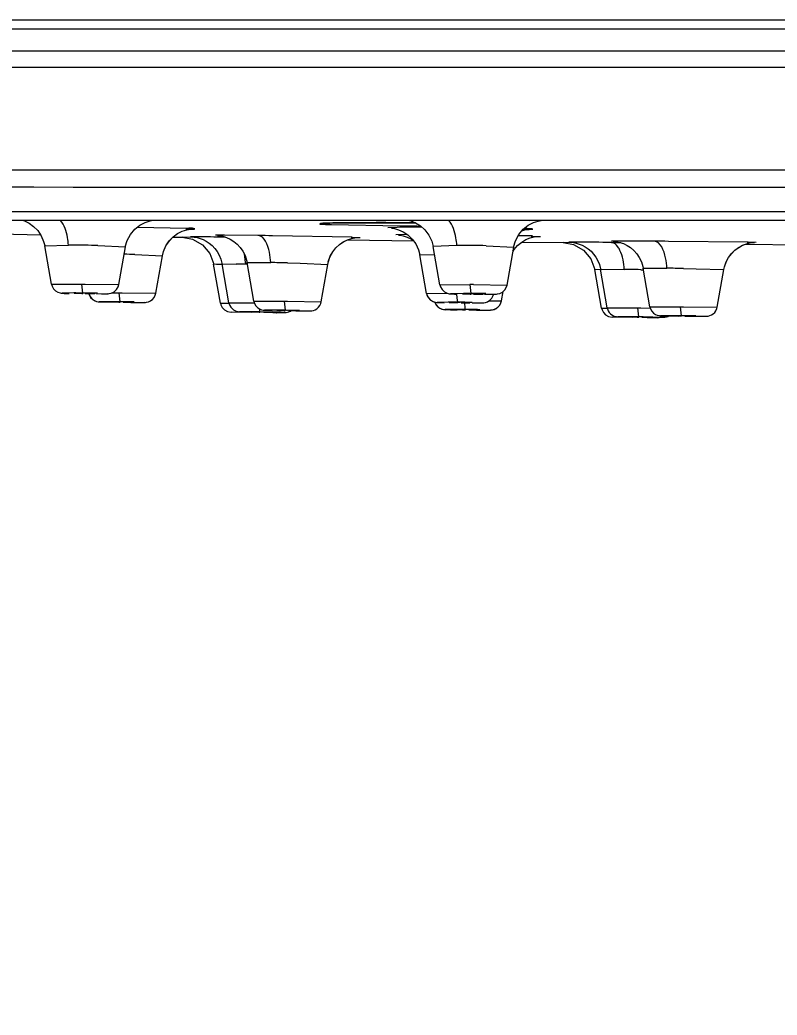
# Model space of a CAD drawing. Header units: millimetres. Extents: x 5438 to 6032, y -2661 to -1821.
# Drawn here: x 5808.23 to 5816.93, y -2102.18 to -2090.76 of the extents above; entities that cross this region are included whole.
import ezdxf

# ---------------------------------------------------------------- set-up
doc = ezdxf.new("R2010")
doc.units = ezdxf.units.MM
doc.header["$LTSCALE"] = 0.1
doc.layers.get('0').update_dxf_attribs({"lineweight": 15})
doc.layers.add('DIM', color=3, linetype='Continuous', lineweight=9)
doc.styles.get("Standard").update_dxf_attribs({"font": 'arial.ttf'})
doc.dimstyles.new('ISO-25', dxfattribs={"dimtxt": 2.5, "dimasz": 2.5, "dimexe": 1.25, "dimexo": 0.625, "dimtad": 1, "dimlfac": 5, "dimtxsty": 'Standard', "dimcen": 2.5, "dimadec": 0, "dimazin": 0, "dimtfac": 1, "dimtmove": 0, "dimatfit": 3, "dimfxl": 0, "dimarcsym": 0})

# ---------------------------------------------------------------- blocks, each defined once
blk = doc.blocks.new('*D114')
at = {"layer": 'Defpoints', "color": 0}
for p in [(5798.25, -2092.49), (5847.597, -2092.49), (5847.597, -2112.348)]:
    blk.add_point(p, dxfattribs=at)
at = {"layer": 'DIM', "color": 0, "lineweight": -2}
for p, q in [((5798.25, -2093.115), (5798.25, -2113.598)), ((5847.597, -2093.115), (5847.597, -2113.598)), ((5802.25, -2112.348), (5843.597, -2112.348))]:
    blk.add_line(p, q, dxfattribs=at)
at = {"layer": 'DIM', "color": 0}
for points in [[(5802.25, -2111.681), (5802.25, -2113.015), (5798.25, -2112.348)], [(5843.597, -2111.681), (5843.597, -2113.015), (5847.597, -2112.348)]]:
    blk.add_solid(points, dxfattribs=at)
at = {"layer": 'DIM', "color": 0, "insert": (5822.923, -2109.681), "char_height": 4, "attachment_point": 5}
blk.add_mtext('197', dxfattribs=at)

msp = doc.modelspace()

# ---------------------------------------------------------------- linework, layer by layer
at = {"color": 7, "linetype": 'Continuous'}
for p, q in [((5798.7817, -2090.7637), (5847.0654, -2090.7637)), ((5820.1151, -2090.869), (5798.5539, -2090.8689)), ((5799.0985, -2091.1155), (5822.9234, -2091.1203)), ((5799.0282, -2091.3059), (5811.5698, -2091.3068)), ((5811.5698, -2091.3068), (5822.9234, -2091.3072)), ((5820.139, -2092.4878), (5801.8147, -2092.4886)), ((5808.3339, -2092.6844), (5807.4125, -2092.6843)), ((5808.3919, -2092.6844), (5808.3339, -2092.6844)), ((5808.8461, -2092.6845), (5808.3919, -2092.6844)), ((5809.9466, -2092.6847), (5808.8461, -2092.6845)), ((5810.3852, -2092.6847), (5809.9466, -2092.6847)), ((5812.295, -2092.6849), (5810.3852, -2092.6847)), ((5812.3788, -2092.6849), (5812.295, -2092.6849)), ((5813.9985, -2092.6851), (5812.3788, -2092.6849)), ((5814.1665, -2092.6851), (5813.9985, -2092.6851)), ((5814.2657, -2092.6851), (5814.1665, -2092.6851)), ((5814.3523, -2092.6851), (5814.2657, -2092.6851)), ((5814.378, -2092.6851), (5814.3523, -2092.6851)), ((5816.835, -2092.6855), (5814.378, -2092.6851)), ((5817.0463, -2092.6855), (5816.835, -2092.6855)), ((5806.0631, -2092.9603), (5820.1294, -2092.9603)), ((5847.066, -2093.0663), (5798.7814, -2093.0663)), ((5811.7584, -2093.0954), (5811.7471, -2093.0955)), ((5811.7531, -2093.0955), (5811.7585, -2093.0954)), ((5811.7584, -2093.0954), (5811.7921, -2093.0944)), ((5811.7921, -2093.0944), (5811.9103, -2093.0923)), ((5811.9103, -2093.0923), (5811.9818, -2093.0914)), ((5811.9789, -2093.0913), (5811.9611, -2093.0915)), ((5811.9818, -2093.0914), (5812.1447, -2093.0903)), ((5812.2996, -2093.0899), (5812.2631, -2093.0899)), ((5812.4253, -2093.0899), (5812.7742, -2093.0911)), ((5812.5954, -2093.0902), (5812.482, -2093.0899)), ((5812.7738, -2093.091), (5812.7505, -2093.0909)), ((5814.2249, -2093.0665), (5814.0876, -2093.0701)), ((5810.1504, -2093.1556), (5809.5792, -2093.144)), ((5810.1374, -2093.1637), (5810.2151, -2093.1626)), ((5811.8107, -2093.1107), (5812.5938, -2093.1261)), ((5812.5646, -2093.1449), (5812.4591, -2093.1488)), ((5812.8453, -2093.1432), (5812.5646, -2093.1449)), ((5812.5938, -2093.1261), (5812.6591, -2093.1268)), ((5814.0682, -2093.1671), (5814.0772, -2093.1661)), ((5808.0014, -2093.2192), (5808.4704, -2093.2278)), ((5809.9893, -2093.2559), (5810.0958, -2093.2579)), ((5810.255, -2093.2604), (5810.0955, -2093.2579)), ((5810.296, -2093.2527), (5810.1922, -2093.2516)), ((5810.203, -2093.2528), (5810.2838, -2093.2548)), ((5810.5914, -2093.2564), (5810.4615, -2093.2547)), ((5810.5833, -2093.2342), (5810.4786, -2093.2347)), ((5810.9668, -2093.2376), (5810.5833, -2093.2342)), ((5812.0484, -2093.2548), (5811.1328, -2093.2396)), ((5811.9493, -2093.3083), (5811.9934, -2093.2868)), ((5811.9928, -2093.2868), (5812.7552, -2093.2966)), ((5812.036, -2093.2594), (5812.1403, -2093.2586)), ((5812.6533, -2093.2272), (5812.5482, -2093.2292)), ((5812.6773, -2093.2271), (5812.6533, -2093.2272)), ((5812.681, -2093.2559), (5812.7283, -2093.2786)), ((5812.7283, -2093.2786), (5812.7466, -2093.2908)), ((5813.9507, -2093.3485), (5813.996, -2093.3124)), ((5813.9956, -2093.3124), (5814.4695, -2093.3185)), ((5814.105, -2093.2498), (5814.2097, -2093.2475)), ((5814.5925, -2093.3198), (5814.4693, -2093.3185)), ((5814.6404, -2093.3137), (5814.536, -2093.3131)), ((5814.5466, -2093.3142), (5814.627, -2093.3157)), ((5815.0243, -2093.3166), (5815.1337, -2093.3176)), ((5815.1306, -2093.3012), (5815.0254, -2093.3022)), ((5815.5147, -2093.3028), (5815.1306, -2093.3012)), ((5816.5957, -2093.3142), (5815.6808, -2093.304)), ((5816.5821, -2093.3184), (5816.6678, -2093.3179)), ((5816.6866, -2093.3175), (5816.5957, -2093.3142)), ((5808.5176, -2093.3538), (5808.7909, -2093.3465)), ((5808.5955, -2093.7956), (5808.5176, -2093.3538)), ((5809.1265, -2093.3518), (5809.4438, -2093.3682)), ((5809.3675, -2093.8006), (5809.4438, -2093.3682)), ((5811.7962, -2093.4755), (5811.8258, -2093.4231)), ((5811.8258, -2093.4231), (5811.8623, -2093.3773)), ((5813.2506, -2093.3509), (5812.9768, -2093.3619)), ((5813.0545, -2093.8022), (5812.9768, -2093.3619)), ((5813.5854, -2093.3538), (5813.9031, -2093.3713)), ((5813.8265, -2093.8053), (5813.9031, -2093.3713)), ((5814.7041, -2093.4045), (5814.7882, -2093.5034)), ((5816.563, -2093.338), (5817.2674, -2093.343)), ((5809.5521, -2093.4554), (5809.8696, -2093.47)), ((5809.7937, -2093.9004), (5809.8696, -2093.47)), ((5810.8251, -2093.5471), (5810.8102, -2093.4479)), ((5810.9197, -2093.9901), (5810.8413, -2093.5454)), ((5810.8413, -2093.5454), (5811.1142, -2093.5475)), ((5811.3063, -2093.5519), (5811.4495, -2093.5557)), ((5811.4495, -2093.5557), (5811.7675, -2093.5679)), ((5812.8238, -2093.4599), (5812.9922, -2093.4533)), ((5812.9016, -2093.9011), (5812.8238, -2093.4599)), ((5814.7882, -2093.5034), (5814.8342, -2093.6283)), ((5816.3219, -2093.5984), (5816.3415, -2093.5417)), ((5810.5367, -2094.0139), (5810.458, -2093.5677)), ((5810.4915, -2093.5687), (5810.458, -2093.5677)), ((5810.5492, -2093.5703), (5810.4915, -2093.5687)), ((5810.6324, -2094.0083), (5810.5538, -2093.5625)), ((5810.5538, -2093.5625), (5810.715, -2093.5648)), ((5810.8409, -2093.5678), (5810.8266, -2093.5675)), ((5811.6917, -2093.9975), (5811.7675, -2093.5679)), ((5814.9119, -2094.0713), (5814.8338, -2093.6283)), ((5814.8939, -2093.6295), (5814.8338, -2093.6283)), ((5814.9776, -2094.0664), (5814.8997, -2093.6245)), ((5814.8997, -2093.6245), (5815.1728, -2093.6265)), ((5815.2653, -2093.628), (5815.1728, -2093.6265)), ((5815.298, -2093.6285), (5815.2653, -2093.6279)), ((5815.331, -2093.629), (5815.298, -2093.6285)), ((5815.3641, -2093.6296), (5815.331, -2093.629)), ((5815.3641, -2093.6296), (5815.3899, -2093.6301)), ((5815.39, -2093.6131), (5815.6632, -2093.6127)), ((5815.4678, -2094.0545), (5815.39, -2093.6131)), ((5815.8543, -2093.6153), (5815.7558, -2093.6138)), ((5815.8543, -2093.6153), (5815.9987, -2093.6178)), ((5815.9987, -2093.6178), (5816.3162, -2093.6264)), ((5816.2399, -2094.0591), (5816.3162, -2093.6264)), ((5808.5956, -2093.7956), (5808.9417, -2093.7939)), ((5808.8517, -2093.8967), (5808.7179, -2093.8984)), ((5808.9698, -2093.8994), (5808.8718, -2093.8994)), ((5808.8718, -2093.8994), (5808.8865, -2093.9001)), ((5808.9417, -2093.7939), (5808.9534, -2093.8972)), ((5808.9417, -2093.7939), (5808.9819, -2093.7942)), ((5809.0088, -2093.8977), (5808.9534, -2093.8971)), ((5808.9819, -2093.8995), (5808.9698, -2093.8994)), ((5808.9819, -2093.7942), (5809.3675, -2093.8006)), ((5809.2896, -2093.8935), (5809.3683, -2093.894)), ((5809.3683, -2093.894), (5809.3794, -2093.9973)), ((5809.3683, -2093.894), (5809.4083, -2093.8944)), ((5809.4083, -2093.8944), (5809.7937, -2093.9004)), ((5812.9017, -2093.9011), (5813.1373, -2093.8991)), ((5813.0546, -2093.8022), (5813.4003, -2093.7988)), ((5813.4408, -2093.799), (5813.4003, -2093.7988)), ((5813.4003, -2093.7988), (5813.4125, -2093.9021)), ((5813.4408, -2093.799), (5813.8265, -2093.8053)), ((5813.7622, -2093.9882), (5813.7813, -2093.8801)), ((5808.8569, -2093.9002), (5808.9434, -2093.9025)), ((5808.982, -2093.9032), (5808.9941, -2093.9033)), ((5809.1069, -2093.9025), (5809.0181, -2093.9002)), ((5809.0252, -2093.9056), (5809.0293, -2093.9196)), ((5809.0289, -2093.9186), (5809.045, -2093.9471)), ((5809.0293, -2093.9196), (5809.0458, -2093.9482)), ((5809.045, -2093.9471), (5809.0663, -2093.9692)), ((5809.0458, -2093.9482), (5809.0676, -2093.9702)), ((5809.0532, -2093.9036), (5809.0921, -2093.9032)), ((5809.0663, -2093.9692), (5809.0905, -2093.9845)), ((5809.0676, -2093.9702), (5809.0922, -2093.9853)), ((5809.0921, -2093.9032), (5809.0774, -2093.9026)), ((5809.1114, -2093.9059), (5809.2429, -2093.904)), ((5809.2687, -2093.9962), (5809.1432, -2093.9968)), ((5809.2222, -2093.9998), (5809.3772, -2094.0026)), ((5809.2833, -2093.9987), (5809.3693, -2094.0008)), ((5809.3966, -2093.9989), (5809.2982, -2093.9983)), ((5809.2982, -2093.9983), (5809.3129, -2093.9988)), ((5809.4348, -2093.998), (5809.3794, -2093.9973)), ((5809.4083, -2093.9991), (5809.3966, -2093.9989)), ((5809.4439, -2093.9998), (5809.4337, -2093.9997)), ((5809.5333, -2094.0019), (5809.4439, -2093.9998)), ((5809.4792, -2094.0023), (5809.5184, -2094.0023)), ((5809.5184, -2094.0023), (5809.5036, -2094.0018)), ((5809.5072, -2094.0041), (5809.5997, -2094.0046)), ((5809.5441, -2094.0043), (5809.669, -2094.0037)), ((5809.5951, -2094.0046), (5809.6222, -2094.0046)), ((5809.615, -2094.0046), (5809.6462, -2094.0045)), ((5809.6405, -2094.0046), (5809.6576, -2094.0044)), ((5809.6548, -2094.0044), (5809.6665, -2094.0042)), ((5810.5368, -2094.0139), (5810.6367, -2094.0149)), ((5810.6324, -2094.0083), (5810.9178, -2094.0103)), ((5810.9198, -2093.9901), (5811.2664, -2093.9919)), ((5811.2664, -2093.9918), (5811.3063, -2093.9922)), ((5811.2664, -2093.9919), (5811.2774, -2094.0952)), ((5811.3063, -2093.9922), (5811.6917, -2093.9974)), ((5812.9017, -2093.9011), (5812.9081, -2093.9241)), ((5813.1489, -2094.0023), (5813.0237, -2094.0043)), ((5813.1631, -2094.0055), (5813.2497, -2094.0076)), ((5813.3277, -2093.902), (5813.1775, -2093.9049)), ((5813.2758, -2094.0048), (5813.1779, -2094.0049)), ((5813.1779, -2094.0049), (5813.1926, -2094.0055)), ((5813.2479, -2093.9097), (5813.2497, -2093.951)), ((5813.2497, -2093.951), (5813.2596, -2094.0028)), ((5813.315, -2094.0032), (5813.2596, -2094.0027)), ((5813.288, -2094.0049), (5813.2758, -2094.0048)), ((5813.3158, -2093.9063), (5813.402, -2093.9086)), ((5813.413, -2094.0076), (5813.3243, -2094.0055)), ((5813.4281, -2093.9047), (5813.3305, -2093.9053)), ((5813.3305, -2093.9053), (5813.3452, -2093.906)), ((5813.3371, -2094.0084), (5813.3424, -2094.072)), ((5813.3594, -2094.0086), (5813.3983, -2094.0083)), ((5813.3983, -2094.0083), (5813.3835, -2094.0077)), ((5813.4692, -2093.9024), (5813.4125, -2093.902)), ((5813.425, -2094.0107), (5813.5496, -2094.0087)), ((5813.4408, -2093.9047), (5813.4281, -2093.9047)), ((5813.4408, -2093.9093), (5813.4534, -2093.9093)), ((5813.5658, -2093.9077), (5813.4774, -2093.9054)), ((5813.5123, -2093.9093), (5813.551, -2093.9087)), ((5813.551, -2093.9087), (5813.5363, -2093.908)), ((5813.5696, -2093.9118), (5813.7023, -2093.9089)), ((5813.6252, -2093.9854), (5813.6493, -2093.9857)), ((5813.627, -2093.9115), (5813.6537, -2093.9111)), ((5813.6293, -2093.9808), (5813.652, -2093.9567)), ((5813.6493, -2093.9857), (5813.7622, -2093.9882)), ((5810.6166, -2094.1094), (5810.6578, -2094.1172)), ((5810.8944, -2094.1208), (5810.6579, -2094.1171)), ((5810.8792, -2094.1125), (5810.7536, -2094.1112)), ((5810.7734, -2094.1119), (5810.8362, -2094.1131)), ((5810.99, -2094.1141), (5810.8792, -2094.1125)), ((5810.8941, -2094.1134), (5810.9799, -2094.115)), ((5811.0078, -2094.1148), (5810.909, -2094.1134)), ((5810.909, -2094.1134), (5810.9238, -2094.1138)), ((5810.9799, -2094.115), (5810.9937, -2094.1152)), ((5810.982, -2094.0798), (5810.9846, -2094.1002)), ((5810.9846, -2094.1002), (5810.99, -2094.1141)), ((5811.0454, -2094.1149), (5810.99, -2094.1141)), ((5811.0191, -2094.1149), (5811.0078, -2094.1148)), ((5811.0304, -2094.1158), (5811.0898, -2094.1167)), ((5811.1666, -2094.0938), (5811.041, -2094.0933)), ((5811.1567, -2094.1167), (5811.0454, -2094.1149)), ((5811.0778, -2094.0947), (5811.1291, -2094.0957)), ((5811.0898, -2094.1167), (5811.1291, -2094.1171)), ((5811.1087, -2094.1174), (5811.207, -2094.1187)), ((5811.1291, -2094.1171), (5811.1143, -2094.1168)), ((5811.1441, -2094.1172), (5811.131, -2094.1168)), ((5811.1836, -2094.1253), (5811.1387, -2094.1246)), ((5811.1543, -2094.118), (5811.2745, -2094.119)), ((5811.1782, -2094.1253), (5811.1836, -2094.1253)), ((5811.1814, -2094.0953), (5811.2673, -2094.0971)), ((5811.1837, -2094.1254), (5811.2252, -2094.1189)), ((5811.2949, -2094.0962), (5811.1963, -2094.0952)), ((5811.1963, -2094.0952), (5811.211, -2094.0956)), ((5811.207, -2094.1187), (5811.2635, -2094.1193)), ((5811.2745, -2094.119), (5811.2343, -2094.1181)), ((5811.2635, -2094.1193), (5811.2751, -2094.1194)), ((5811.2673, -2094.0971), (5811.281, -2094.0972)), ((5811.3327, -2094.0959), (5811.2774, -2094.0951)), ((5811.3063, -2094.0963), (5811.2949, -2094.0962)), ((5811.4313, -2094.0988), (5811.3418, -2094.097)), ((5811.3772, -2094.0987), (5811.4164, -2094.099)), ((5811.4009, -2094.0999), (5811.4972, -2094.1008)), ((5811.4164, -2094.099), (5811.4016, -2094.0985)), ((5811.4419, -2094.1003), (5811.5668, -2094.1007)), ((5811.4972, -2094.1008), (5811.5301, -2094.101)), ((5811.5301, -2094.101), (5811.5527, -2094.1011)), ((5813.0801, -2094.0815), (5813.0988, -2094.0852)), ((5813.0988, -2094.0852), (5813.1084, -2094.0861)), ((5813.1165, -2094.091), (5813.1567, -2094.0877)), ((5813.1589, -2094.0851), (5813.1176, -2094.0855)), ((5813.2344, -2094.0892), (5813.2553, -2094.0895)), ((5813.2517, -2094.0874), (5813.3141, -2094.089)), ((5813.3647, -2094.0875), (5813.2665, -2094.087)), ((5813.3424, -2094.072), (5813.348, -2094.0861)), ((5813.4034, -2094.0866), (5813.348, -2094.086)), ((5813.3766, -2094.0876), (5813.3647, -2094.0875)), ((5813.4126, -2094.0882), (5813.402, -2094.0881)), ((5813.5016, -2094.09), (5813.4181, -2094.0882)), ((5813.4478, -2094.0904), (5813.4868, -2094.0904)), ((5813.4868, -2094.0904), (5813.4721, -2094.0899)), ((5813.4759, -2094.092), (5813.5682, -2094.0924)), ((5813.513, -2094.0921), (5813.6378, -2094.0915)), ((5813.5682, -2094.0924), (5813.6089, -2094.0923)), ((5813.608, -2094.0923), (5813.6231, -2094.0921)), ((5814.912, -2094.0712), (5814.9737, -2094.0717)), ((5814.9777, -2094.0663), (5815.324, -2094.068)), ((5815.324, -2094.0679), (5815.3356, -2094.1713)), ((5815.324, -2094.0679), (5815.3641, -2094.0682)), ((5815.3641, -2094.0682), (5815.4736, -2094.069)), ((5815.4679, -2094.0545), (5815.8141, -2094.0552)), ((5815.8141, -2094.0552), (5815.8258, -2094.1585)), ((5815.8141, -2094.0552), (5815.8543, -2094.0554)), ((5815.8543, -2094.0554), (5816.2399, -2094.0591)), ((5814.9924, -2094.167), (5815.0337, -2094.1745)), ((5815.2699, -2094.1769), (5815.0339, -2094.1745)), ((5815.2248, -2094.1702), (5815.0995, -2094.1696)), ((5815.1208, -2094.1701), (5815.3189, -2094.1725)), ((5815.3356, -2094.1712), (5815.2248, -2094.1702)), ((5815.2391, -2094.171), (5815.3256, -2094.1721)), ((5815.3521, -2094.1717), (5815.254, -2094.171)), ((5815.254, -2094.171), (5815.2687, -2094.1712)), ((5815.3256, -2094.1721), (5815.3387, -2094.1722)), ((5815.3909, -2094.1717), (5815.3356, -2094.1712)), ((5815.3641, -2094.1719), (5815.3521, -2094.1717)), ((5815.3761, -2094.1726), (5815.4352, -2094.1732)), ((5815.4001, -2094.1723), (5815.3895, -2094.1722)), ((5815.5023, -2094.1729), (5815.3909, -2094.1717)), ((5815.4891, -2094.1734), (5815.4001, -2094.1723)), ((5815.4349, -2094.1785), (5815.5543, -2094.1797)), ((5815.4352, -2094.1732), (5815.4743, -2094.1734)), ((5815.5547, -2094.1797), (5815.4366, -2094.1785)), ((5815.4743, -2094.1734), (5815.4595, -2094.1732)), ((5815.5007, -2094.1741), (5815.6254, -2094.1747)), ((5815.5479, -2094.1745), (5815.5628, -2094.1746)), ((5815.5543, -2094.1797), (5815.5596, -2094.1797)), ((5815.5596, -2094.1797), (5815.5547, -2094.1797)), ((5815.5597, -2094.1798), (5815.5909, -2094.1748)), ((5815.5628, -2094.1746), (5815.6128, -2094.1749)), ((5815.7151, -2094.1577), (5815.5899, -2094.1578)), ((5815.6128, -2094.1749), (5815.6227, -2094.1748)), ((5815.6398, -2094.1741), (5815.6557, -2094.1713)), ((5815.6485, -2094.1592), (5815.798, -2094.161)), ((5815.7293, -2094.159), (5815.8159, -2094.1603)), ((5815.8422, -2094.1593), (5815.7441, -2094.1588)), ((5815.7441, -2094.1588), (5815.7588, -2094.1592)), ((5815.8159, -2094.1603), (5815.8289, -2094.1604)), ((5815.8811, -2094.1589), (5815.8258, -2094.1584)), ((5815.8543, -2094.1594), (5815.8422, -2094.1593)), ((5815.8904, -2094.1599), (5815.8796, -2094.1598)), ((5815.9793, -2094.1612), (5815.8904, -2094.1599)), ((5815.9255, -2094.1613), (5815.9645, -2094.1614)), ((5815.9444, -2094.1623), (5816.0394, -2094.1628)), ((5815.9645, -2094.1614), (5815.9497, -2094.1611)), ((5815.9911, -2094.1625), (5816.1157, -2094.1624)), ((5816.0394, -2094.1628), (5816.086, -2094.1628)), ((5816.086, -2094.1628), (5816.1054, -2094.1628))]:
    msp.add_line(p, q, dxfattribs=at)
for points in [[(5808.2756, -2093.0663), (5808.286, -2093.0695), (5808.3387, -2093.0952), (5808.3911, -2093.1323), (5808.4388, -2093.181), (5808.4779, -2093.2391), (5808.506, -2093.3051), (5808.5179, -2093.3537)], [(5809.4432, -2093.3681), (5809.4637, -2093.2961), (5809.5016, -2093.2241), (5809.5521, -2093.164), (5809.6104, -2093.1181), (5809.6715, -2093.0865), (5809.7281, -2093.0689), (5809.7431, -2093.0663)], [(5811.7161, -2093.097), (5811.7123, -2093.0975), (5811.7169, -2093.0971), (5811.7312, -2093.0964), (5811.7531, -2093.0955)], [(5812.1447, -2093.0903), (5812.3281, -2093.0899), (5812.4253, -2093.0899)], [(5812.7068, -2093.0663), (5812.7211, -2093.0697), (5812.7748, -2093.0914), (5812.8313, -2093.1258), (5812.8845, -2093.1738), (5812.9292, -2093.2337), (5812.9618, -2093.303), (5812.9772, -2093.3618)], [(5813.9025, -2093.3712), (5813.9227, -2093.2996), (5813.9609, -2093.2269), (5814.0119, -2093.1663), (5814.0706, -2093.1202), (5814.1308, -2093.0893), (5814.185, -2093.0723), (5814.2172, -2093.0665), (5814.2196, -2093.0663)], [(5809.8691, -2093.47), (5809.8815, -2093.4202), (5809.9094, -2093.3554), (5809.9475, -2093.299), (5809.9934, -2093.2517), (5810.0442, -2093.2149), (5810.0971, -2093.1884), (5810.1483, -2093.1718), (5810.1876, -2093.1645), (5810.2051, -2093.1627), (5810.2079, -2093.1625)], [(5812.5016, -2093.1529), (5812.499, -2093.1528), (5812.5069, -2093.1536), (5812.5345, -2093.1583), (5812.5807, -2093.1713), (5812.6353, -2093.1958), (5812.6883, -2093.231), (5812.7369, -2093.2774), (5812.778, -2093.3342), (5812.8087, -2093.4005), (5812.8242, -2093.4598)], [(5813.9961, -2093.1851), (5814.0317, -2093.1736), (5814.0682, -2093.1671)], [(5809.9105, -2093.3539), (5809.949, -2093.2974), (5809.9897, -2093.2559)], [(5810.0956, -2093.2579), (5810.2168, -2093.2802), (5810.3292, -2093.3447)], [(5810.2058, -2093.2528), (5810.2059, -2093.2528), (5810.2129, -2093.2533), (5810.2358, -2093.2556), (5810.267, -2093.2613), (5810.3011, -2093.2706), (5810.3367, -2093.2843), (5810.3725, -2093.3025), (5810.4074, -2093.3253), (5810.4405, -2093.3528), (5810.4711, -2093.385), (5810.4984, -2093.4216)], [(5810.5023, -2093.2363), (5810.5012, -2093.2363), (5810.5076, -2093.2368), (5810.5294, -2093.2394), (5810.5643, -2093.2464), (5810.6051, -2093.2592), (5810.6479, -2093.2786), (5810.6891, -2093.304), (5810.728, -2093.3357), (5810.7634, -2093.3737), (5810.7941, -2093.4174), (5810.8188, -2093.4666), (5810.8366, -2093.5213), (5810.8416, -2093.5454)], [(5811.7742, -2093.5353), (5811.7954, -2093.4768), (5811.8246, -2093.4246), (5811.8608, -2093.3788), (5811.9021, -2093.3403), (5811.9468, -2093.3096), (5811.9933, -2093.2866), (5812.0392, -2093.271), (5812.0795, -2093.2627), (5812.1075, -2093.2596), (5812.1147, -2093.2592)], [(5811.8624, -2093.3772), (5811.9042, -2093.3388), (5811.9493, -2093.3083)], [(5812.5837, -2093.2319), (5812.5793, -2093.2317), (5812.5803, -2093.2318), (5812.598, -2093.2338), (5812.6356, -2093.2413), (5812.681, -2093.2559)], [(5813.948, -2093.3509), (5813.9946, -2093.313), (5814.0441, -2093.2844), (5814.0939, -2093.2646)], [(5814.0939, -2093.2646), (5814.1386, -2093.2535), (5814.1677, -2093.2494), (5814.1756, -2093.2488)], [(5814.4693, -2093.3185), (5814.591, -2093.3402), (5814.7041, -2093.4045)], [(5814.5509, -2093.3143), (5814.5489, -2093.3142), (5814.5501, -2093.3143), (5814.562, -2093.315), (5814.5888, -2093.3182), (5814.6206, -2093.3246), (5814.6547, -2093.3347), (5814.6898, -2093.3491), (5814.7249, -2093.3679), (5814.7588, -2093.391), (5814.7909, -2093.4187), (5814.8206, -2093.4509), (5814.8469, -2093.4872), (5814.8692, -2093.5274), (5814.8868, -2093.5714), (5814.8991, -2093.6191), (5814.9001, -2093.6244)], [(5815.0469, -2093.3035), (5815.0478, -2093.3036), (5815.0586, -2093.3044), (5815.0853, -2093.308), (5815.1217, -2093.3162), (5815.1627, -2093.3302), (5815.2044, -2093.3504), (5815.2444, -2093.3762), (5815.282, -2093.4081), (5815.316, -2093.446), (5815.3454, -2093.4893), (5815.369, -2093.5378), (5815.3859, -2093.5915), (5815.3903, -2093.613)], [(5816.3158, -2093.6268), (5816.322, -2093.5974), (5816.342, -2093.5402), (5816.3697, -2093.4888), (5816.4041, -2093.4435), (5816.4435, -2093.4049), (5816.4865, -2093.3737), (5816.5314, -2093.3498), (5816.5765, -2093.333), (5816.6177, -2093.3231), (5816.6496, -2093.3188), (5816.6637, -2093.3178), (5816.6651, -2093.3178)], [(5809.8692, -2093.4703), (5809.8822, -2093.4188), (5809.9105, -2093.3539)], [(5810.3292, -2093.3447), (5810.4128, -2093.4434), (5810.4584, -2093.5676)], [(5810.4984, -2093.4216), (5810.5216, -2093.4622), (5810.5399, -2093.5068), (5810.5528, -2093.5552), (5810.5541, -2093.5624)], [(5813.895, -2093.4167), (5813.9085, -2093.3954), (5813.9507, -2093.3485)], [(5813.8952, -2093.416), (5813.9065, -2093.3978), (5813.948, -2093.3509)], [(5816.3415, -2093.5417), (5816.3687, -2093.4907), (5816.4024, -2093.4456), (5816.4412, -2093.407), (5816.4836, -2093.3757), (5816.5279, -2093.3515), (5816.5628, -2093.338)], [(5811.7671, -2093.5682), (5811.7747, -2093.5342), (5811.7962, -2093.4755)], [(5808.5955, -2093.7956), (5808.6021, -2093.8189), (5808.6186, -2093.8488), (5808.6423, -2093.8729), (5808.6694, -2093.8889), (5808.6939, -2093.8966), (5808.7088, -2093.8988), (5808.7183, -2093.8996), (5808.7285, -2093.9002), (5808.7414, -2093.9008), (5808.7575, -2093.9014), (5808.7992, -2093.9025)], [(5809.1683, -2093.9059), (5809.1948, -2093.9057), (5809.216, -2093.9054), (5809.2324, -2093.905), (5809.2449, -2093.9044), (5809.2579, -2093.9033), (5809.2825, -2093.898), (5809.3145, -2093.8823), (5809.3426, -2093.8561), (5809.3609, -2093.8241), (5809.3675, -2093.8005)], [(5813.0546, -2093.8022), (5813.0614, -2093.8264), (5813.08, -2093.8584), (5813.1086, -2093.8847), (5813.1402, -2093.8999), (5813.1629, -2093.905), (5813.1756, -2093.9063), (5813.1881, -2093.9071), (5813.204, -2093.9078), (5813.2242, -2093.9085), (5813.2488, -2093.9092)], [(5813.6537, -2093.9111), (5813.6752, -2093.9106), (5813.6921, -2093.91), (5813.7052, -2093.9093), (5813.7188, -2093.9079), (5813.7434, -2093.9021), (5813.7755, -2093.8856), (5813.8029, -2093.8591), (5813.8204, -2093.8276), (5813.8265, -2093.8052)], [(5809.0905, -2093.9845), (5809.1144, -2093.9932), (5809.1318, -2093.9964), (5809.1404, -2093.9971), (5809.1477, -2093.9975), (5809.1569, -2093.9979), (5809.1688, -2093.9984), (5809.1838, -2093.9988), (5809.2222, -2093.9998)], [(5809.6656, -2094.0042), (5809.6749, -2094.0039), (5809.6886, -2094.0025), (5809.7101, -2093.9973), (5809.7327, -2093.9872), (5809.7546, -2093.9713), (5809.7739, -2093.949), (5809.7881, -2093.9212), (5809.7937, -2093.9004)], [(5809.6744, -2094.0039), (5809.6867, -2094.0028), (5809.7083, -2093.9979), (5809.7313, -2093.9879), (5809.7537, -2093.9721), (5809.7732, -2093.95), (5809.7876, -2093.9224), (5809.7878, -2093.9219)], [(5810.5368, -2094.0139), (5810.5419, -2094.0336), (5810.5575, -2094.0638)], [(5810.6325, -2094.0083), (5810.6351, -2094.0197), (5810.6433, -2094.0413), (5810.6548, -2094.0603), (5810.6688, -2094.0763), (5810.6844, -2094.0891), (5810.701, -2094.0987), (5810.7177, -2094.1054), (5810.7336, -2094.1093), (5810.7457, -2094.1109), (5810.7508, -2094.1112), (5810.7539, -2094.1114), (5810.7573, -2094.1115), (5810.7617, -2094.1116), (5810.7734, -2094.1119)], [(5810.9198, -2093.9901), (5810.9271, -2094.0155), (5810.9425, -2094.0428), (5810.9621, -2094.0638), (5810.9842, -2094.0787), (5811.007, -2094.0882), (5811.0269, -2094.0924), (5811.0365, -2094.0933), (5811.0421, -2094.0936), (5811.0483, -2094.0938), (5811.0562, -2094.0941), (5811.0778, -2094.0947)], [(5811.5527, -2094.1011), (5811.5607, -2094.101), (5811.567, -2094.1009), (5811.5731, -2094.1007), (5811.5844, -2094.0998), (5811.6026, -2094.0961), (5811.6226, -2094.0885), (5811.6423, -2094.0767), (5811.6602, -2094.0608), (5811.6755, -2094.0405), (5811.6871, -2094.0156), (5811.6917, -2093.9974)], [(5812.9017, -2093.9011), (5812.9095, -2093.9277), (5812.9272, -2093.9574), (5812.9514, -2093.9806), (5812.9784, -2093.9955), (5813.0023, -2094.0025), (5813.0163, -2094.0044), (5813.0254, -2094.0051), (5813.0355, -2094.0056), (5813.0484, -2094.0062), (5813.0646, -2094.0067), (5813.1064, -2094.0077)], [(5812.9081, -2093.9241), (5812.9242, -2093.9536), (5812.9472, -2093.9774), (5812.9736, -2093.9935), (5812.9953, -2094.0007)], [(5812.9953, -2094.0004), (5812.9971, -2094.0069), (5813.0127, -2094.0351), (5813.0332, -2094.0569), (5813.0565, -2094.0723), (5813.0801, -2094.0815)], [(5812.997, -2094.0065), (5813.012, -2094.0342), (5813.0323, -2094.0562), (5813.0556, -2094.0718), (5813.0792, -2094.0813)], [(5813.4701, -2094.0107), (5813.4967, -2094.0105), (5813.5181, -2094.0102), (5813.5348, -2094.0099), (5813.5476, -2094.0094), (5813.5591, -2094.0087), (5813.5774, -2094.0059), (5813.603, -2093.9972), (5813.6293, -2093.9808)], [(5813.6202, -2094.0922), (5813.6299, -2094.092), (5813.6376, -2094.0918), (5813.6453, -2094.0915), (5813.6599, -2094.0898), (5813.6816, -2094.0841), (5813.7038, -2094.0734), (5813.7251, -2094.0572), (5813.7434, -2094.0352), (5813.7567, -2094.0085), (5813.7621, -2093.9882)], [(5813.6231, -2094.0921), (5813.6339, -2094.0919), (5813.6428, -2094.0916), (5813.6557, -2094.0904), (5813.6771, -2094.0856), (5813.6998, -2094.0757), (5813.7219, -2094.0601), (5813.7413, -2094.0383), (5813.7559, -2094.0109), (5813.7622, -2093.9882)], [(5813.652, -2093.9567), (5813.6677, -2093.9273), (5813.6737, -2093.9054)], [(5810.5575, -2094.0638), (5810.5825, -2094.0903), (5810.6166, -2094.1094)], [(5811.2751, -2094.1194), (5811.2791, -2094.1194), (5811.2828, -2094.1193), (5811.2898, -2094.119), (5811.3049, -2094.117), (5811.3226, -2094.1123), (5811.3399, -2094.1047), (5811.3519, -2094.097)], [(5813.1084, -2094.0861), (5813.1162, -2094.0865), (5813.1259, -2094.0869), (5813.1379, -2094.0873), (5813.1526, -2094.0876), (5813.1928, -2094.0885)], [(5814.912, -2094.0712), (5814.9173, -2094.0911), (5814.9329, -2094.1215)], [(5814.9329, -2094.1215), (5814.9581, -2094.148), (5814.9924, -2094.167)], [(5814.9777, -2094.0663), (5814.9806, -2094.079), (5814.9892, -2094.1009), (5815.001, -2094.1199), (5815.0154, -2094.1359), (5815.0314, -2094.1486), (5815.0483, -2094.1581), (5815.0653, -2094.1645), (5815.0813, -2094.1681), (5815.0928, -2094.1694), (5815.0973, -2094.1696), (5815.1003, -2094.1697), (5815.1039, -2094.1698), (5815.1208, -2094.1701)], [(5815.4679, -2094.0545), (5815.4745, -2094.0782), (5815.4892, -2094.1054), (5815.5082, -2094.1265), (5815.5297, -2094.1417), (5815.5522, -2094.1517), (5815.5728, -2094.1565), (5815.5841, -2094.1577), (5815.5895, -2094.158), (5815.595, -2094.1582), (5815.602, -2094.1584), (5815.6107, -2094.1586), (5815.6485, -2094.1592)], [(5816.1054, -2094.1628), (5816.1121, -2094.1627), (5816.1177, -2094.1626), (5816.1242, -2094.1623), (5816.1378, -2094.1607), (5816.156, -2094.1561), (5816.1754, -2094.1478), (5816.1941, -2094.1357), (5816.2109, -2094.1197), (5816.2252, -2094.0996), (5816.2358, -2094.0754), (5816.2399, -2094.0591)], [(5815.6227, -2094.1748), (5815.6263, -2094.1748), (5815.6302, -2094.1747), (5815.6398, -2094.1741)], [(5815.6557, -2094.1713), (5815.6729, -2094.1659), (5815.6854, -2094.1598)]]:
    msp.add_lwpolyline(points, dxfattribs=at)
for centre, radius, start, end in [((5811.8327, -2095.7163), 2.6222, 91.87125, 92.35522), ((5811.8656, -2096.7157), 3.6222, 91.73369, 91.87569), ((5811.9006, -2097.8891), 4.7961, 91.47074, 91.72754), ((5811.9928, -2101.6106), 8.5188, 91.01478, 91.4482), ((5812.0945, -2107.059), 13.9681, 90.89682, 91.03582), ((5812.1532, -2110.8439), 17.7534, 90.61985, 90.89519), ((5812.2214, -2117.8999), 24.8098, 90.24185, 90.56015), ((5812.3348, -2144.0965), 51.0067, 90.08054, 90.24496), ((5812.3834, -2161.8818), 68.792, 89.917923, 90.069801), ((5812.3525, -2163.48), 70.3902, 89.676053, 89.802313), ((5813.4741, -2016.0205), 77.1106, 269.394407, 269.524215), ((5809.5331, -2163.5195), 70.271, 89.243007, 89.377999), ((5810.2472, -2157.9254), 64.6918, 89.215871, 89.362626), ((5813.6313, -2111.3761), 18.1399, 88.46116, 88.97949), ((5813.6572, -2248.0391), 154.7286, 89.493747, 89.63591), ((5815.0887, -2162.6475), 69.346, 89.511056, 89.64804), ((5808.7254, -2108.4065), 15.0601, 89.39803, 89.75084), ((5808.7035, -2110.6332), 17.2868, 89.07703, 89.4028), ((5808.5191, -2117.9883), 24.644, 88.58764, 88.92381), ((5813.3053, -2105.536), 12.1852, 89.82131, 90.25762), ((5813.2871, -2108.5535), 15.2028, 89.4209, 89.78823), ((5813.2896, -2108.1649), 14.814, 88.85561, 89.4151), ((5808.1962, -2142.3442), 48.9076, 88.41129, 88.55544), ((5809.9758, -2093.6194), 0.8523, 3.49333, 4.86498), ((5810.2577, -2135.0315), 41.4929, 88.68938, 88.81725), ((5810.1192, -2141.1527), 47.6157, 88.57135, 88.69125), ((5810.0312, -2124.3849), 30.8277, 88.52162, 88.72898), ((5815.1447, -2138.0523), 44.4426, 89.21211, 89.33149), ((5808.8307, -2109.2988), 15.4022, 89.54379, 89.92191), ((5808.8232, -2110.436), 16.5394, 88.96236, 89.35697), ((5808.9482, -2090.3296), 3.5729, 269.92288, 270.13392), ((5809.0769, -2083.5243), 10.3793, 269.5431, 269.86923), ((5809.0157, -2097.5077), 3.6075, 89.96197, 90.1333), ((5809.0874, -2118.7218), 24.7262, 89.3234, 89.58006), ((5809.4096, -2088.7193), 5.2816, 269.56355, 269.71118), ((5809.6056, -2078.5825), 15.4203, 269.31012, 269.53045), ((5809.0858, -2118.56), 24.5645, 88.92623, 89.18606), ((5813.1391, -2112.2145), 18.2121, 89.62092, 89.96916), ((5813.2528, -2090.1001), 3.9075, 269.9546, 270.14505), ((5813.3784, -2082.6713), 11.3373, 269.60543, 269.90371), ((5813.3234, -2097.9461), 3.9406, 89.98575, 90.14454), ((5813.1359, -2112.1561), 18.1538, 89.08294, 89.43468), ((5813.3609, -2105.5651), 11.6632, 89.74672, 90.16343), ((5813.3905, -2090.9739), 2.9348, 270.22402, 270.48548), ((5813.4875, -2085.3997), 8.5097, 269.77067, 270.16701), ((5813.4912, -2096.8655), 2.9601, 90.26637, 90.48476), ((5813.361, -2107.3391), 13.4372, 89.05399, 89.5383), ((5810.9472, -2102.8895), 8.7747, 88.79971, 89.29994), ((5810.6497, -2124.319), 30.2065, 88.89097, 89.03822), ((5810.7107, -2136.46), 42.3687, 89.23359, 89.38341), ((5811.6752, -2067.6612), 26.4391, 269.22552, 269.35421), ((5810.7114, -2136.1463), 42.055, 89.00167, 89.15343), ((5813.3844, -2084.2884), 9.802, 268.66918, 269.12341), ((5813.1775, -2104.3236), 10.2385, 89.66535, 90.10393), ((5813.0864, -2121.6994), 27.6146, 89.45716, 89.68692), ((5813.3098, -2092.7386), 1.3492, 268.36949, 268.78809), ((5813.3658, -2089.1187), 4.9706, 269.40352, 269.67955), ((5813.3716, -2088.1776), 5.9117, 269.67511, 269.80365), ((5813.555, -2076.8826), 17.2082, 269.44604, 269.64306), ((5813.0841, -2121.5638), 27.479, 89.10195, 89.33429), ((5815.4517, -2140.0639), 45.907, 89.53308, 89.67127), ((5816.1026, -2065.5654), 28.5965, 269.52666, 269.64508), ((5815.4495, -2139.8876), 45.7307, 89.3196, 89.45924)]:
    msp.add_arc(centre, radius, start, end, dxfattribs=at)
for points, knots in [([(5808.7909, -2093.3465), (5808.7889, -2093.3179), (5808.7766, -2093.2205), (5808.7485, -2093.1153), (5808.6986, -2093.065)], [0, 0, 0, 0, 0.2880393, 1, 1, 1, 1]), ([(5811.7249, -2093.0963), (5811.7089, -2093.0969), (5811.6174, -2093.1102), (5811.7662, -2093.1091), (5811.8107, -2093.1107)], [0, 0, 0, 0, 0.2647124, 1, 1, 1, 1]), ([(5813.2506, -2093.3509), (5813.2484, -2093.3217), (5813.2354, -2093.223), (5813.2063, -2093.1155), (5813.1543, -2093.0663)], [0, 0, 0, 0, 0.290228, 1, 1, 1, 1]), ([(5810.2151, -2093.1626), (5810.2235, -2093.1624), (5810.2476, -2093.1659), (5810.2107, -2093.143), (5810.1795, -2093.1566), (5810.1504, -2093.1556)], [0, 0, 0, 0, 0.2173707, 0.2429439, 1, 1, 1, 1]), ([(5814.0154, -2093.1679), (5814.0507, -2093.1673), (5814.1866, -2093.1646), (5814.0603, -2093.1582), (5814.0298, -2093.1571)], [0, 0, 0, 0, 0.5361665, 1, 1, 1, 1]), ([(5814.0298, -2093.1571), (5814.029, -2093.1571), (5814.0275, -2093.157), (5814.026, -2093.157), (5814.0252, -2093.1569)], [0, 0, 0, 0, 0.4971033, 1, 1, 1, 1]), ([(5811.1142, -2093.5475), (5811.1117, -2093.5079), (5811.0984, -2093.4016), (5811.0443, -2093.2399), (5810.9668, -2093.2376)], [0, 0, 0, 0, 0.338672, 1, 1, 1, 1]), ([(5815.1233, -2093.4078), (5815.1168, -2093.3939), (5815.0957, -2093.3545), (5815.0549, -2093.3172), (5815.0243, -2093.3166)], [0, 0, 0, 0, 0.3324917, 1, 1, 1, 1]), ([(5815.6632, -2093.6127), (5815.6605, -2093.573), (5815.6468, -2093.4667), (5815.5922, -2093.3046), (5815.5147, -2093.3028)], [0, 0, 0, 0, 0.3388901, 1, 1, 1, 1]), ([(5811.0544, -2094.1155), (5811.0527, -2094.1155), (5811.0494, -2094.1155), (5811.0461, -2094.1154), (5811.0445, -2094.1154)], [0, 0, 0, 0, 0.4934355, 1, 1, 1, 1]), ([(5811.3418, -2094.097), (5811.3401, -2094.097), (5811.3368, -2094.0969), (5811.3334, -2094.0969), (5811.3317, -2094.0969)], [0, 0, 0, 0, 0.4933101, 1, 1, 1, 1]), ([(5813.2665, -2094.087), (5813.2665, -2094.0874), (5813.2691, -2094.0866), (5813.2702, -2094.0872), (5813.2714, -2094.0873)], [0, 0, 0, 0, 0.2422006, 1, 1, 1, 1]), ([(5813.4181, -2094.0882), (5813.4172, -2094.0882), (5813.4153, -2094.0882), (5813.4135, -2094.0882), (5813.4126, -2094.0882)], [0, 0, 0, 0, 0.4960398, 1, 1, 1, 1])]:
    msp.add_open_spline(points, degree=3, knots=knots, dxfattribs=at)
msp.add_open_spline([(5815.1728, -2093.6265), (5815.1679, -2093.5519), (5815.155, -2093.4755), (5815.1233, -2093.4078)], degree=3, dxfattribs=at)

# ---------------------------------------------------------------- dimensions: what is measured, and where the dimension line sits
at = {"layer": 'DIM'}
dim = msp.add_linear_dim(base=(5847.5967, -2112.3479), p1=(5798.2502, -2092.4905), p2=(5847.5967, -2092.4895), text='197', dimstyle='ISO-25', override={"dimtxt": 4, "dimasz": 4, "dimlfac": 4, "dimadec": 1, "dimfxl": 1.25}, dxfattribs=at)
dim.commit()
dim.dimension.update_dxf_attribs({"geometry": '*D114', "text_midpoint": (5822.9234, -2109.6806)})

doc.saveas('drawing.dxf')
